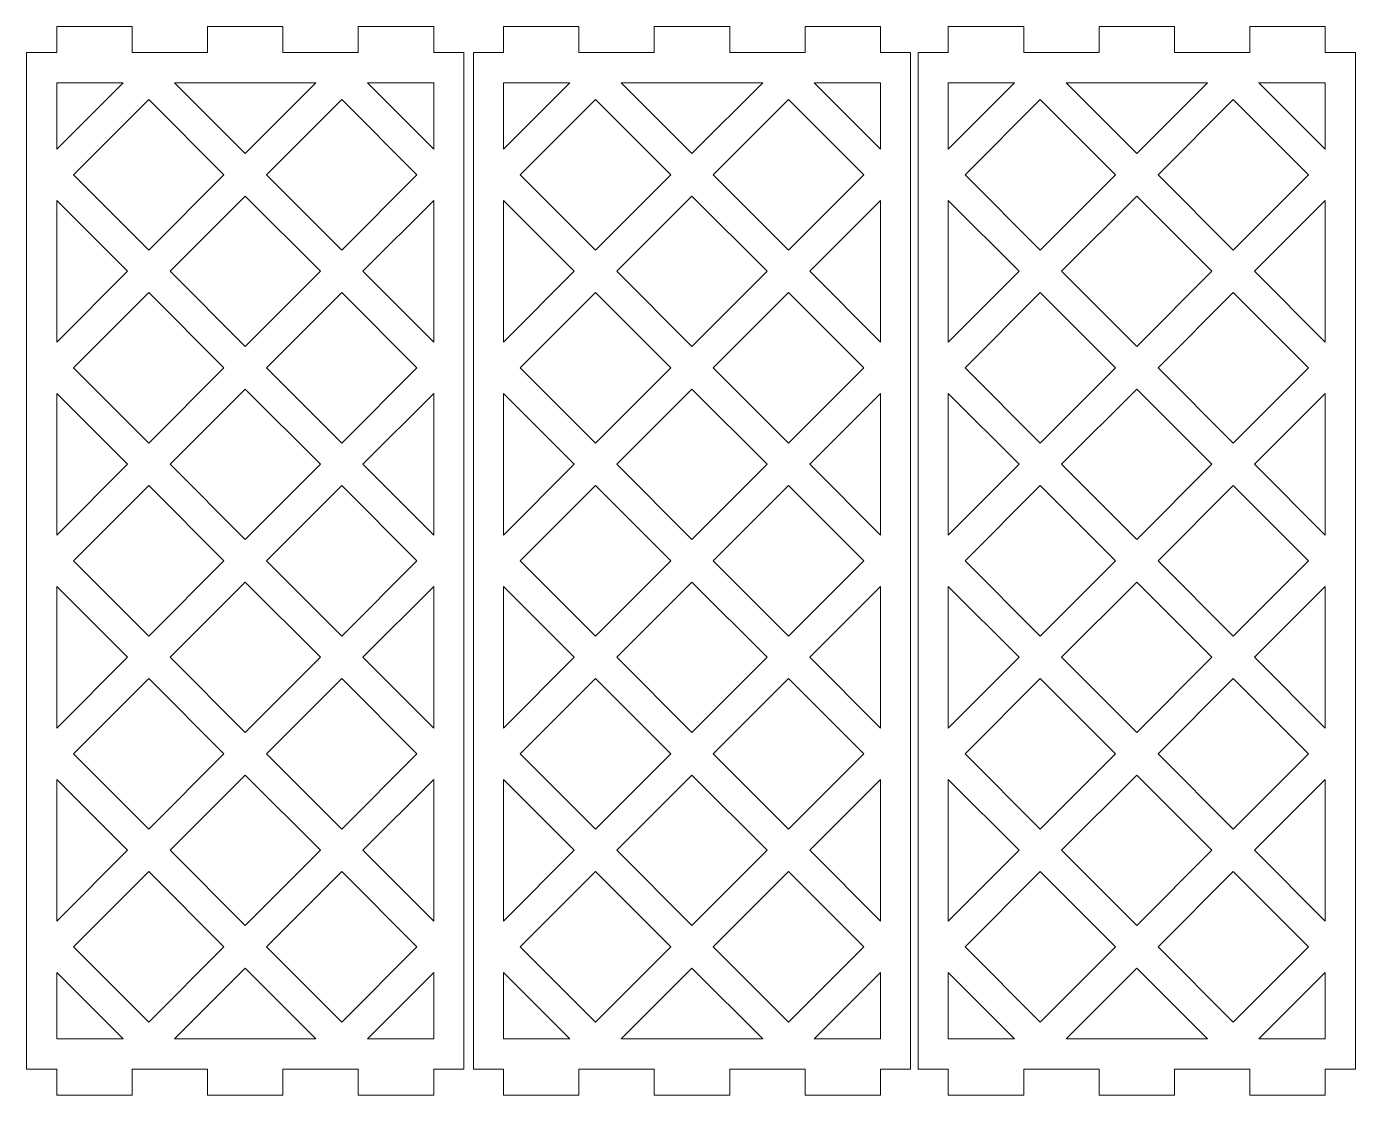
# Model space of a CAD drawing. Header units: millimetres. Extents: x -76 to 234, y -315 to 92.
# Drawn here: x 80.4 to 233.9, y -32.1 to 91.7 of the extents above; entities that cross this region are included whole.
import ezdxf

# ---------------------------------------------------------------- set-up
doc = ezdxf.new("R2010")
doc.units = ezdxf.units.MM
doc.header["$MEASUREMENT"] = 0
doc.layers.add('layer 1', color=7, linetype='Continuous')

msp = doc.modelspace()

# ---------------------------------------------------------------- linework, layer by layer
at = {"layer": 'layer 1', "color": 250, "lineweight": 9}
for points, knots in [([(83.9129, -28.6881), (83.9129, -28.6881), (83.9129, -31.6881), (83.9129, -31.6881), (83.9129, -31.6881), (83.9129, -31.6881), (92.6191, -31.6881), (92.6191, -31.6881), (92.6191, -31.6881), (92.6191, -31.6881), (92.6191, -28.6881), (92.6191, -28.6881), (92.6191, -28.6881), (92.6191, -28.6881), (101.3253, -28.6881), (101.3253, -28.6881), (101.3253, -28.6881), (101.3253, -28.6881), (101.3253, -31.6881), (101.3253, -31.6881), (101.3253, -31.6881), (101.3253, -31.6881), (110.0315, -31.6881), (110.0315, -31.6881), (110.0315, -31.6881), (110.0315, -31.6881), (110.0315, -28.6881), (110.0315, -28.6881), (110.0315, -28.6881), (110.0315, -28.6881), (118.7377, -28.6881), (118.7377, -28.6881), (118.7377, -28.6881), (118.7377, -28.6881), (118.7377, -31.6881), (118.7377, -31.6881), (118.7377, -31.6881), (118.7377, -31.6881), (127.4439, -31.6881), (127.4439, -31.6881), (127.4439, -31.6881), (127.4439, -31.6881), (127.4439, -28.6881), (127.4439, -28.6881), (127.4439, -28.6881), (127.4439, -28.6881), (130.9304, -28.6881), (130.9304, -28.6881), (130.9304, -28.6881), (130.9304, -28.6881), (130.9304, 88.6701), (130.9304, 88.6701), (130.9304, 88.6701), (130.9304, 88.6701), (127.4439, 88.6701), (127.4439, 88.6701), (127.4439, 88.6701), (127.4439, 88.6701), (127.4439, 91.6701), (127.4439, 91.6701), (127.4439, 91.6701), (127.4439, 91.6701), (118.7377, 91.6701), (118.7377, 91.6701), (118.7377, 91.6701), (118.7377, 91.6701), (118.7377, 88.6701), (118.7377, 88.6701), (118.7377, 88.6701), (118.7377, 88.6701), (110.0315, 88.6701), (110.0315, 88.6701), (110.0315, 88.6701), (110.0315, 88.6701), (110.0315, 91.6701), (110.0315, 91.6701), (110.0315, 91.6701), (110.0315, 91.6701), (101.3253, 91.6701), (101.3253, 91.6701), (101.3253, 91.6701), (101.3253, 91.6701), (101.3253, 88.6701), (101.3253, 88.6701), (101.3253, 88.6701), (101.3253, 88.6701), (92.6191, 88.6701), (92.6191, 88.6701), (92.6191, 88.6701), (92.6191, 88.6701), (92.6191, 91.6701), (92.6191, 91.6701), (92.6191, 91.6701), (92.6191, 91.6701), (83.9129, 91.6701), (83.9129, 91.6701), (83.9129, 91.6701), (83.9129, 91.6701), (83.9129, 88.6701), (83.9129, 88.6701), (83.9129, 88.6701), (83.9129, 88.6701), (80.4264, 88.6701), (80.4264, 88.6701), (80.4264, 88.6701), (80.4264, 88.6701), (80.4264, -28.6881), (80.4264, -28.6881), (80.4264, -28.6881), (80.4264, -28.6881), (83.9129, -28.6881), (83.9129, -28.6881)], [0, 0, 0, 0, 0.03448276, 0.03448276, 0.03448276, 0.03448276, 0.06896552, 0.06896552, 0.06896552, 0.06896552, 0.10344828, 0.10344828, 0.10344828, 0.10344828, 0.13793103, 0.13793103, 0.13793103, 0.13793103, 0.17241379, 0.17241379, 0.17241379, 0.17241379, 0.20689655, 0.20689655, 0.20689655, 0.20689655, 0.24137931, 0.24137931, 0.24137931, 0.24137931, 0.27586207, 0.27586207, 0.27586207, 0.27586207, 0.31034483, 0.31034483, 0.31034483, 0.31034483, 0.34482759, 0.34482759, 0.34482759, 0.34482759, 0.37931034, 0.37931034, 0.37931034, 0.37931034, 0.4137931, 0.4137931, 0.4137931, 0.4137931, 0.44827586, 0.44827586, 0.44827586, 0.44827586, 0.48275862, 0.48275862, 0.48275862, 0.48275862, 0.51724138, 0.51724138, 0.51724138, 0.51724138, 0.55172414, 0.55172414, 0.55172414, 0.55172414, 0.5862069, 0.5862069, 0.5862069, 0.5862069, 0.62068966, 0.62068966, 0.62068966, 0.62068966, 0.65517241, 0.65517241, 0.65517241, 0.65517241, 0.68965517, 0.68965517, 0.68965517, 0.68965517, 0.72413793, 0.72413793, 0.72413793, 0.72413793, 0.75862069, 0.75862069, 0.75862069, 0.75862069, 0.79310345, 0.79310345, 0.79310345, 0.79310345, 0.82758621, 0.82758621, 0.82758621, 0.82758621, 0.86206897, 0.86206897, 0.86206897, 0.86206897, 0.89655172, 0.89655172, 0.89655172, 0.89655172, 0.93103448, 0.93103448, 0.93103448, 0.93103448, 1, 1, 1, 1]), ([(135.5066, -28.688), (135.5066, -28.688), (135.5066, -31.688), (135.5066, -31.688), (135.5066, -31.688), (135.5066, -31.688), (144.2128, -31.688), (144.2128, -31.688), (144.2128, -31.688), (144.2128, -31.688), (144.2128, -28.688), (144.2128, -28.688), (144.2128, -28.688), (144.2128, -28.688), (152.9189, -28.688), (152.9189, -28.688), (152.9189, -28.688), (152.9189, -28.688), (152.9189, -31.688), (152.9189, -31.688), (152.9189, -31.688), (152.9189, -31.688), (161.6251, -31.688), (161.6251, -31.688), (161.6251, -31.688), (161.6251, -31.688), (161.6251, -28.688), (161.6251, -28.688), (161.6251, -28.688), (161.6251, -28.688), (170.3313, -28.688), (170.3313, -28.688), (170.3313, -28.688), (170.3313, -28.688), (170.3313, -31.688), (170.3313, -31.688), (170.3313, -31.688), (170.3313, -31.688), (179.0375, -31.688), (179.0375, -31.688), (179.0375, -31.688), (179.0375, -31.688), (179.0375, -28.688), (179.0375, -28.688), (179.0375, -28.688), (179.0375, -28.688), (182.524, -28.688), (182.524, -28.688), (182.524, -28.688), (182.524, -28.688), (182.524, 88.6702), (182.524, 88.6702), (182.524, 88.6702), (182.524, 88.6702), (179.0375, 88.6702), (179.0375, 88.6702), (179.0375, 88.6702), (179.0375, 88.6702), (179.0375, 91.6702), (179.0375, 91.6702), (179.0375, 91.6702), (179.0375, 91.6702), (170.3313, 91.6702), (170.3313, 91.6702), (170.3313, 91.6702), (170.3313, 91.6702), (170.3313, 88.6702), (170.3313, 88.6702), (170.3313, 88.6702), (170.3313, 88.6702), (161.6251, 88.6702), (161.6251, 88.6702), (161.6251, 88.6702), (161.6251, 88.6702), (161.6251, 91.6702), (161.6251, 91.6702), (161.6251, 91.6702), (161.6251, 91.6702), (152.9189, 91.6702), (152.9189, 91.6702), (152.9189, 91.6702), (152.9189, 91.6702), (152.9189, 88.6702), (152.9189, 88.6702), (152.9189, 88.6702), (152.9189, 88.6702), (144.2128, 88.6702), (144.2128, 88.6702), (144.2128, 88.6702), (144.2128, 88.6702), (144.2128, 91.6702), (144.2128, 91.6702), (144.2128, 91.6702), (144.2128, 91.6702), (135.5066, 91.6702), (135.5066, 91.6702), (135.5066, 91.6702), (135.5066, 91.6702), (135.5066, 88.6702), (135.5066, 88.6702), (135.5066, 88.6702), (135.5066, 88.6702), (132.0201, 88.6702), (132.0201, 88.6702), (132.0201, 88.6702), (132.0201, 88.6702), (132.0201, -28.688), (132.0201, -28.688), (132.0201, -28.688), (132.0201, -28.688), (135.5066, -28.688), (135.5066, -28.688)], [0, 0, 0, 0, 0.03448276, 0.03448276, 0.03448276, 0.03448276, 0.06896552, 0.06896552, 0.06896552, 0.06896552, 0.10344828, 0.10344828, 0.10344828, 0.10344828, 0.13793103, 0.13793103, 0.13793103, 0.13793103, 0.17241379, 0.17241379, 0.17241379, 0.17241379, 0.20689655, 0.20689655, 0.20689655, 0.20689655, 0.24137931, 0.24137931, 0.24137931, 0.24137931, 0.27586207, 0.27586207, 0.27586207, 0.27586207, 0.31034483, 0.31034483, 0.31034483, 0.31034483, 0.34482759, 0.34482759, 0.34482759, 0.34482759, 0.37931034, 0.37931034, 0.37931034, 0.37931034, 0.4137931, 0.4137931, 0.4137931, 0.4137931, 0.44827586, 0.44827586, 0.44827586, 0.44827586, 0.48275862, 0.48275862, 0.48275862, 0.48275862, 0.51724138, 0.51724138, 0.51724138, 0.51724138, 0.55172414, 0.55172414, 0.55172414, 0.55172414, 0.5862069, 0.5862069, 0.5862069, 0.5862069, 0.62068966, 0.62068966, 0.62068966, 0.62068966, 0.65517241, 0.65517241, 0.65517241, 0.65517241, 0.68965517, 0.68965517, 0.68965517, 0.68965517, 0.72413793, 0.72413793, 0.72413793, 0.72413793, 0.75862069, 0.75862069, 0.75862069, 0.75862069, 0.79310345, 0.79310345, 0.79310345, 0.79310345, 0.82758621, 0.82758621, 0.82758621, 0.82758621, 0.86206897, 0.86206897, 0.86206897, 0.86206897, 0.89655172, 0.89655172, 0.89655172, 0.89655172, 0.93103448, 0.93103448, 0.93103448, 0.93103448, 1, 1, 1, 1]), ([(186.8703, -28.6882), (186.8703, -28.6882), (186.8703, -31.6882), (186.8703, -31.6882), (186.8703, -31.6882), (186.8703, -31.6882), (195.5765, -31.6882), (195.5765, -31.6882), (195.5765, -31.6882), (195.5765, -31.6882), (195.5765, -28.6882), (195.5765, -28.6882), (195.5765, -28.6882), (195.5765, -28.6882), (204.2827, -28.6882), (204.2827, -28.6882), (204.2827, -28.6882), (204.2827, -28.6882), (204.2827, -31.6882), (204.2827, -31.6882), (204.2827, -31.6882), (204.2827, -31.6882), (212.9889, -31.6882), (212.9889, -31.6882), (212.9889, -31.6882), (212.9889, -31.6882), (212.9889, -28.6882), (212.9889, -28.6882), (212.9889, -28.6882), (212.9889, -28.6882), (221.695, -28.6882), (221.695, -28.6882), (221.695, -28.6882), (221.695, -28.6882), (221.695, -31.6882), (221.695, -31.6882), (221.695, -31.6882), (221.695, -31.6882), (230.4016, -31.6882), (230.4016, -31.6882), (230.4016, -31.6882), (230.4016, -31.6882), (230.4016, -28.6882), (230.4016, -28.6882), (230.4016, -28.6882), (230.4016, -28.6882), (233.8877, -28.6882), (233.8877, -28.6882), (233.8877, -28.6882), (233.8877, -28.6882), (233.8877, 88.67), (233.8877, 88.67), (233.8877, 88.67), (233.8877, 88.67), (230.4016, 88.67), (230.4016, 88.67), (230.4016, 88.67), (230.4016, 88.67), (230.4016, 91.67), (230.4016, 91.67), (230.4016, 91.67), (230.4016, 91.67), (221.695, 91.67), (221.695, 91.67), (221.695, 91.67), (221.695, 91.67), (221.695, 88.67), (221.695, 88.67), (221.695, 88.67), (221.695, 88.67), (212.9889, 88.67), (212.9889, 88.67), (212.9889, 88.67), (212.9889, 88.67), (212.9889, 91.67), (212.9889, 91.67), (212.9889, 91.67), (212.9889, 91.67), (204.2827, 91.67), (204.2827, 91.67), (204.2827, 91.67), (204.2827, 91.67), (204.2827, 88.67), (204.2827, 88.67), (204.2827, 88.67), (204.2827, 88.67), (195.5765, 88.67), (195.5765, 88.67), (195.5765, 88.67), (195.5765, 88.67), (195.5765, 91.67), (195.5765, 91.67), (195.5765, 91.67), (195.5765, 91.67), (186.8703, 91.67), (186.8703, 91.67), (186.8703, 91.67), (186.8703, 91.67), (186.8703, 88.67), (186.8703, 88.67), (186.8703, 88.67), (186.8703, 88.67), (183.3838, 88.67), (183.3838, 88.67), (183.3838, 88.67), (183.3838, 88.67), (183.3838, -28.6882), (183.3838, -28.6882), (183.3838, -28.6882), (183.3838, -28.6882), (186.8703, -28.6882), (186.8703, -28.6882)], [0, 0, 0, 0, 0.03448276, 0.03448276, 0.03448276, 0.03448276, 0.06896552, 0.06896552, 0.06896552, 0.06896552, 0.10344828, 0.10344828, 0.10344828, 0.10344828, 0.13793103, 0.13793103, 0.13793103, 0.13793103, 0.17241379, 0.17241379, 0.17241379, 0.17241379, 0.20689655, 0.20689655, 0.20689655, 0.20689655, 0.24137931, 0.24137931, 0.24137931, 0.24137931, 0.27586207, 0.27586207, 0.27586207, 0.27586207, 0.31034483, 0.31034483, 0.31034483, 0.31034483, 0.34482759, 0.34482759, 0.34482759, 0.34482759, 0.37931034, 0.37931034, 0.37931034, 0.37931034, 0.4137931, 0.4137931, 0.4137931, 0.4137931, 0.44827586, 0.44827586, 0.44827586, 0.44827586, 0.48275862, 0.48275862, 0.48275862, 0.48275862, 0.51724138, 0.51724138, 0.51724138, 0.51724138, 0.55172414, 0.55172414, 0.55172414, 0.55172414, 0.5862069, 0.5862069, 0.5862069, 0.5862069, 0.62068966, 0.62068966, 0.62068966, 0.62068966, 0.65517241, 0.65517241, 0.65517241, 0.65517241, 0.68965517, 0.68965517, 0.68965517, 0.68965517, 0.72413793, 0.72413793, 0.72413793, 0.72413793, 0.75862069, 0.75862069, 0.75862069, 0.75862069, 0.79310345, 0.79310345, 0.79310345, 0.79310345, 0.82758621, 0.82758621, 0.82758621, 0.82758621, 0.86206897, 0.86206897, 0.86206897, 0.86206897, 0.89655172, 0.89655172, 0.89655172, 0.89655172, 0.93103448, 0.93103448, 0.93103448, 0.93103448, 1, 1, 1, 1]), ([(91.5619, 85.184), (91.5619, 85.184), (83.9129, 77.5347), (83.9129, 77.5347), (83.9129, 77.5347), (83.9129, 77.5347), (83.9129, 85.184), (83.9129, 85.184), (83.9129, 85.184), (83.9129, 85.184), (91.5619, 85.184), (91.5619, 85.184)], [0, 0, 0, 0, 0.25, 0.25, 0.25, 0.25, 0.5, 0.5, 0.5, 0.5, 1, 1, 1, 1]), ([(105.6786, 77.0154), (105.6786, 77.0154), (97.51, 85.184), (97.51, 85.184), (97.51, 85.184), (97.51, 85.184), (113.8468, 85.184), (113.8468, 85.184), (113.8468, 85.184), (113.8468, 85.184), (105.6786, 77.0154), (105.6786, 77.0154)], [0, 0, 0, 0, 0.25, 0.25, 0.25, 0.25, 0.5, 0.5, 0.5, 0.5, 1, 1, 1, 1]), ([(127.4439, 77.5347), (127.4439, 77.5347), (119.795, 85.184), (119.795, 85.184), (119.795, 85.184), (119.795, 85.184), (127.4439, 85.184), (127.4439, 85.184), (127.4439, 85.184), (127.4439, 85.184), (127.4439, 77.5347), (127.4439, 77.5347)], [0, 0, 0, 0, 0.25, 0.25, 0.25, 0.25, 0.5, 0.5, 0.5, 0.5, 1, 1, 1, 1]), ([(143.1555, 85.1841), (143.1555, 85.1841), (135.5066, 77.5348), (135.5066, 77.5348), (135.5066, 77.5348), (135.5066, 77.5348), (135.5066, 85.1841), (135.5066, 85.1841), (135.5066, 85.1841), (135.5066, 85.1841), (143.1555, 85.1841), (143.1555, 85.1841)], [0, 0, 0, 0, 0.25, 0.25, 0.25, 0.25, 0.5, 0.5, 0.5, 0.5, 1, 1, 1, 1]), ([(157.2719, 77.0155), (157.2719, 77.0155), (149.1037, 85.1841), (149.1037, 85.1841), (149.1037, 85.1841), (149.1037, 85.1841), (165.4401, 85.1841), (165.4401, 85.1841), (165.4401, 85.1841), (165.4401, 85.1841), (157.2719, 77.0155), (157.2719, 77.0155)], [0, 0, 0, 0, 0.25, 0.25, 0.25, 0.25, 0.5, 0.5, 0.5, 0.5, 1, 1, 1, 1]), ([(179.0375, 77.5348), (179.0375, 77.5348), (171.3886, 85.1841), (171.3886, 85.1841), (171.3886, 85.1841), (171.3886, 85.1841), (179.0375, 85.1841), (179.0375, 85.1841), (179.0375, 85.1841), (179.0375, 85.1841), (179.0375, 77.5348), (179.0375, 77.5348)], [0, 0, 0, 0, 0.25, 0.25, 0.25, 0.25, 0.5, 0.5, 0.5, 0.5, 1, 1, 1, 1]), ([(194.5192, 85.1839), (194.5192, 85.1839), (186.8703, 77.5346), (186.8703, 77.5346), (186.8703, 77.5346), (186.8703, 77.5346), (186.8703, 85.1839), (186.8703, 85.1839), (186.8703, 85.1839), (186.8703, 85.1839), (194.5192, 85.1839), (194.5192, 85.1839)], [0, 0, 0, 0, 0.25, 0.25, 0.25, 0.25, 0.5, 0.5, 0.5, 0.5, 1, 1, 1, 1]), ([(208.6359, 77.0152), (208.6359, 77.0152), (200.4677, 85.1839), (200.4677, 85.1839), (200.4677, 85.1839), (200.4677, 85.1839), (216.8041, 85.1839), (216.8041, 85.1839), (216.8041, 85.1839), (216.8041, 85.1839), (208.6359, 77.0152), (208.6359, 77.0152)], [0, 0, 0, 0, 0.25, 0.25, 0.25, 0.25, 0.5, 0.5, 0.5, 0.5, 1, 1, 1, 1]), ([(230.4016, 77.5346), (230.4016, 77.5346), (222.7523, 85.1839), (222.7523, 85.1839), (222.7523, 85.1839), (222.7523, 85.1839), (230.4016, 85.1839), (230.4016, 85.1839), (230.4016, 85.1839), (230.4016, 85.1839), (230.4016, 77.5346), (230.4016, 77.5346)], [0, 0, 0, 0, 0.25, 0.25, 0.25, 0.25, 0.5, 0.5, 0.5, 0.5, 1, 1, 1, 1]), ([(85.8486, 74.5608), (85.8486, 74.5608), (94.5361, 83.2483), (94.5361, 83.2483), (94.5361, 83.2483), (94.5361, 83.2483), (103.2236, 74.5608), (103.2236, 74.5608), (103.2236, 74.5608), (103.2236, 74.5608), (94.5361, 65.8733), (94.5361, 65.8733), (94.5361, 65.8733), (94.5361, 65.8733), (85.8486, 74.5608), (85.8486, 74.5608)], [0, 0, 0, 0, 0.2, 0.2, 0.2, 0.2, 0.4, 0.4, 0.4, 0.4, 0.6, 0.6, 0.6, 0.6, 1, 1, 1, 1]), ([(125.5082, 74.5608), (125.5082, 74.5608), (116.8207, 65.8733), (116.8207, 65.8733), (116.8207, 65.8733), (116.8207, 65.8733), (108.1332, 74.5608), (108.1332, 74.5608), (108.1332, 74.5608), (108.1332, 74.5608), (116.8207, 83.2483), (116.8207, 83.2483), (116.8207, 83.2483), (116.8207, 83.2483), (125.5082, 74.5608), (125.5082, 74.5608)], [0, 0, 0, 0, 0.2, 0.2, 0.2, 0.2, 0.4, 0.4, 0.4, 0.4, 0.6, 0.6, 0.6, 0.6, 1, 1, 1, 1]), ([(137.4419, 74.5609), (137.4419, 74.5609), (146.1297, 83.2484), (146.1297, 83.2484), (146.1297, 83.2484), (146.1297, 83.2484), (154.8172, 74.5609), (154.8172, 74.5609), (154.8172, 74.5609), (154.8172, 74.5609), (146.1297, 65.8734), (146.1297, 65.8734), (146.1297, 65.8734), (146.1297, 65.8734), (137.4419, 74.5609), (137.4419, 74.5609)], [0, 0, 0, 0, 0.2, 0.2, 0.2, 0.2, 0.4, 0.4, 0.4, 0.4, 0.6, 0.6, 0.6, 0.6, 1, 1, 1, 1]), ([(177.1018, 74.5609), (177.1018, 74.5609), (168.4143, 65.8734), (168.4143, 65.8734), (168.4143, 65.8734), (168.4143, 65.8734), (159.7268, 74.5609), (159.7268, 74.5609), (159.7268, 74.5609), (159.7268, 74.5609), (168.4143, 83.2484), (168.4143, 83.2484), (168.4143, 83.2484), (168.4143, 83.2484), (177.1018, 74.5609), (177.1018, 74.5609)], [0, 0, 0, 0, 0.2, 0.2, 0.2, 0.2, 0.4, 0.4, 0.4, 0.4, 0.6, 0.6, 0.6, 0.6, 1, 1, 1, 1]), ([(188.806, 74.5607), (188.806, 74.5607), (197.4935, 83.2482), (197.4935, 83.2482), (197.4935, 83.2482), (197.4935, 83.2482), (206.181, 74.5607), (206.181, 74.5607), (206.181, 74.5607), (206.181, 74.5607), (197.4935, 65.8732), (197.4935, 65.8732), (197.4935, 65.8732), (197.4935, 65.8732), (188.806, 74.5607), (188.806, 74.5607)], [0, 0, 0, 0, 0.2, 0.2, 0.2, 0.2, 0.4, 0.4, 0.4, 0.4, 0.6, 0.6, 0.6, 0.6, 1, 1, 1, 1]), ([(228.4659, 74.5607), (228.4659, 74.5607), (219.7784, 65.8732), (219.7784, 65.8732), (219.7784, 65.8732), (219.7784, 65.8732), (211.0909, 74.5607), (211.0909, 74.5607), (211.0909, 74.5607), (211.0909, 74.5607), (219.7784, 83.2482), (219.7784, 83.2482), (219.7784, 83.2482), (219.7784, 83.2482), (228.4659, 74.5607), (228.4659, 74.5607)], [0, 0, 0, 0, 0.2, 0.2, 0.2, 0.2, 0.4, 0.4, 0.4, 0.4, 0.6, 0.6, 0.6, 0.6, 1, 1, 1, 1]), ([(92.0811, 63.4183), (92.0811, 63.4183), (83.9129, 55.2501), (83.9129, 55.2501), (83.9129, 55.2501), (83.9129, 55.2501), (83.9129, 71.5865), (83.9129, 71.5865), (83.9129, 71.5865), (83.9129, 71.5865), (92.0811, 63.4183), (92.0811, 63.4183)], [0, 0, 0, 0, 0.25, 0.25, 0.25, 0.25, 0.5, 0.5, 0.5, 0.5, 1, 1, 1, 1]), ([(105.6786, 72.1058), (105.6786, 72.1058), (114.3661, 63.4183), (114.3661, 63.4183), (114.3661, 63.4183), (114.3661, 63.4183), (105.6786, 54.7308), (105.6786, 54.7308), (105.6786, 54.7308), (105.6786, 54.7308), (96.9907, 63.4183), (96.9907, 63.4183), (96.9907, 63.4183), (96.9907, 63.4183), (105.6786, 72.1058), (105.6786, 72.1058)], [0, 0, 0, 0, 0.2, 0.2, 0.2, 0.2, 0.4, 0.4, 0.4, 0.4, 0.6, 0.6, 0.6, 0.6, 1, 1, 1, 1]), ([(119.2757, 63.4183), (119.2757, 63.4183), (127.4439, 71.5865), (127.4439, 71.5865), (127.4439, 71.5865), (127.4439, 71.5865), (127.4439, 55.2501), (127.4439, 55.2501), (127.4439, 55.2501), (127.4439, 55.2501), (119.2757, 63.4183), (119.2757, 63.4183)], [0, 0, 0, 0, 0.25, 0.25, 0.25, 0.25, 0.5, 0.5, 0.5, 0.5, 1, 1, 1, 1]), ([(143.6748, 63.4184), (143.6748, 63.4184), (135.5066, 55.2502), (135.5066, 55.2502), (135.5066, 55.2502), (135.5066, 55.2502), (135.5066, 71.5866), (135.5066, 71.5866), (135.5066, 71.5866), (135.5066, 71.5866), (143.6748, 63.4184), (143.6748, 63.4184)], [0, 0, 0, 0, 0.25, 0.25, 0.25, 0.25, 0.5, 0.5, 0.5, 0.5, 1, 1, 1, 1]), ([(157.2719, 72.1059), (157.2719, 72.1059), (165.9593, 63.4184), (165.9593, 63.4184), (165.9593, 63.4184), (165.9593, 63.4184), (157.2719, 54.7309), (157.2719, 54.7309), (157.2719, 54.7309), (157.2719, 54.7309), (148.5844, 63.4184), (148.5844, 63.4184), (148.5844, 63.4184), (148.5844, 63.4184), (157.2719, 72.1059), (157.2719, 72.1059)], [0, 0, 0, 0, 0.2, 0.2, 0.2, 0.2, 0.4, 0.4, 0.4, 0.4, 0.6, 0.6, 0.6, 0.6, 1, 1, 1, 1]), ([(170.8693, 63.4184), (170.8693, 63.4184), (179.0375, 71.5866), (179.0375, 71.5866), (179.0375, 71.5866), (179.0375, 71.5866), (179.0375, 55.2502), (179.0375, 55.2502), (179.0375, 55.2502), (179.0375, 55.2502), (170.8693, 63.4184), (170.8693, 63.4184)], [0, 0, 0, 0, 0.25, 0.25, 0.25, 0.25, 0.5, 0.5, 0.5, 0.5, 1, 1, 1, 1]), ([(195.0385, 63.4182), (195.0385, 63.4182), (186.8703, 55.25), (186.8703, 55.25), (186.8703, 55.25), (186.8703, 55.25), (186.8703, 71.5864), (186.8703, 71.5864), (186.8703, 71.5864), (186.8703, 71.5864), (195.0385, 63.4182), (195.0385, 63.4182)], [0, 0, 0, 0, 0.25, 0.25, 0.25, 0.25, 0.5, 0.5, 0.5, 0.5, 1, 1, 1, 1]), ([(208.6359, 72.1057), (208.6359, 72.1057), (217.3234, 63.4182), (217.3234, 63.4182), (217.3234, 63.4182), (217.3234, 63.4182), (208.6359, 54.7306), (208.6359, 54.7306), (208.6359, 54.7306), (208.6359, 54.7306), (199.9485, 63.4182), (199.9485, 63.4182), (199.9485, 63.4182), (199.9485, 63.4182), (208.6359, 72.1057), (208.6359, 72.1057)], [0, 0, 0, 0, 0.2, 0.2, 0.2, 0.2, 0.4, 0.4, 0.4, 0.4, 0.6, 0.6, 0.6, 0.6, 1, 1, 1, 1]), ([(222.233, 63.4182), (222.233, 63.4182), (230.4016, 71.5864), (230.4016, 71.5864), (230.4016, 71.5864), (230.4016, 71.5864), (230.4016, 55.25), (230.4016, 55.25), (230.4016, 55.25), (230.4016, 55.25), (222.233, 63.4182), (222.233, 63.4182)], [0, 0, 0, 0, 0.25, 0.25, 0.25, 0.25, 0.5, 0.5, 0.5, 0.5, 1, 1, 1, 1]), ([(85.8486, 52.2758), (85.8486, 52.2758), (94.5361, 60.9634), (94.5361, 60.9634), (94.5361, 60.9634), (94.5361, 60.9634), (103.2236, 52.2758), (103.2236, 52.2758), (103.2236, 52.2758), (103.2236, 52.2758), (94.5361, 43.5883), (94.5361, 43.5883), (94.5361, 43.5883), (94.5361, 43.5883), (85.8486, 52.2758), (85.8486, 52.2758)], [0, 0, 0, 0, 0.2, 0.2, 0.2, 0.2, 0.4, 0.4, 0.4, 0.4, 0.6, 0.6, 0.6, 0.6, 1, 1, 1, 1]), ([(125.5082, 52.2758), (125.5082, 52.2758), (116.8207, 43.5883), (116.8207, 43.5883), (116.8207, 43.5883), (116.8207, 43.5883), (108.1332, 52.2758), (108.1332, 52.2758), (108.1332, 52.2758), (108.1332, 52.2758), (116.8207, 60.9634), (116.8207, 60.9634), (116.8207, 60.9634), (116.8207, 60.9634), (125.5082, 52.2758), (125.5082, 52.2758)], [0, 0, 0, 0, 0.2, 0.2, 0.2, 0.2, 0.4, 0.4, 0.4, 0.4, 0.6, 0.6, 0.6, 0.6, 1, 1, 1, 1]), ([(137.4419, 52.2759), (137.4419, 52.2759), (146.1297, 60.9635), (146.1297, 60.9635), (146.1297, 60.9635), (146.1297, 60.9635), (154.8172, 52.2759), (154.8172, 52.2759), (154.8172, 52.2759), (154.8172, 52.2759), (146.1297, 43.5884), (146.1297, 43.5884), (146.1297, 43.5884), (146.1297, 43.5884), (137.4419, 52.2759), (137.4419, 52.2759)], [0, 0, 0, 0, 0.2, 0.2, 0.2, 0.2, 0.4, 0.4, 0.4, 0.4, 0.6, 0.6, 0.6, 0.6, 1, 1, 1, 1]), ([(177.1018, 52.2759), (177.1018, 52.2759), (168.4143, 43.5884), (168.4143, 43.5884), (168.4143, 43.5884), (168.4143, 43.5884), (159.7268, 52.2759), (159.7268, 52.2759), (159.7268, 52.2759), (159.7268, 52.2759), (168.4143, 60.9635), (168.4143, 60.9635), (168.4143, 60.9635), (168.4143, 60.9635), (177.1018, 52.2759), (177.1018, 52.2759)], [0, 0, 0, 0, 0.2, 0.2, 0.2, 0.2, 0.4, 0.4, 0.4, 0.4, 0.6, 0.6, 0.6, 0.6, 1, 1, 1, 1]), ([(188.806, 52.2757), (188.806, 52.2757), (197.4935, 60.9633), (197.4935, 60.9633), (197.4935, 60.9633), (197.4935, 60.9633), (206.181, 52.2757), (206.181, 52.2757), (206.181, 52.2757), (206.181, 52.2757), (197.4935, 43.5882), (197.4935, 43.5882), (197.4935, 43.5882), (197.4935, 43.5882), (188.806, 52.2757), (188.806, 52.2757)], [0, 0, 0, 0, 0.2, 0.2, 0.2, 0.2, 0.4, 0.4, 0.4, 0.4, 0.6, 0.6, 0.6, 0.6, 1, 1, 1, 1]), ([(228.4659, 52.2757), (228.4659, 52.2757), (219.7784, 43.5882), (219.7784, 43.5882), (219.7784, 43.5882), (219.7784, 43.5882), (211.0909, 52.2757), (211.0909, 52.2757), (211.0909, 52.2757), (211.0909, 52.2757), (219.7784, 60.9633), (219.7784, 60.9633), (219.7784, 60.9633), (219.7784, 60.9633), (228.4659, 52.2757), (228.4659, 52.2757)], [0, 0, 0, 0, 0.2, 0.2, 0.2, 0.2, 0.4, 0.4, 0.4, 0.4, 0.6, 0.6, 0.6, 0.6, 1, 1, 1, 1]), ([(92.0811, 41.1333), (92.0811, 41.1333), (83.9129, 32.9651), (83.9129, 32.9651), (83.9129, 32.9651), (83.9129, 32.9651), (83.9129, 49.3019), (83.9129, 49.3019), (83.9129, 49.3019), (83.9129, 49.3019), (92.0811, 41.1333), (92.0811, 41.1333)], [0, 0, 0, 0, 0.25, 0.25, 0.25, 0.25, 0.5, 0.5, 0.5, 0.5, 1, 1, 1, 1]), ([(105.6786, 32.4458), (105.6786, 32.4458), (96.9907, 41.1333), (96.9907, 41.1333), (96.9907, 41.1333), (96.9907, 41.1333), (105.6786, 49.8212), (105.6786, 49.8212), (105.6786, 49.8212), (105.6786, 49.8212), (114.3661, 41.1333), (114.3661, 41.1333), (114.3661, 41.1333), (114.3661, 41.1333), (105.6786, 32.4458), (105.6786, 32.4458)], [0, 0, 0, 0, 0.2, 0.2, 0.2, 0.2, 0.4, 0.4, 0.4, 0.4, 0.6, 0.6, 0.6, 0.6, 1, 1, 1, 1]), ([(119.2757, 41.1333), (119.2757, 41.1333), (127.4439, 49.3019), (127.4439, 49.3019), (127.4439, 49.3019), (127.4439, 49.3019), (127.4439, 32.9651), (127.4439, 32.9651), (127.4439, 32.9651), (127.4439, 32.9651), (119.2757, 41.1333), (119.2757, 41.1333)], [0, 0, 0, 0, 0.25, 0.25, 0.25, 0.25, 0.5, 0.5, 0.5, 0.5, 1, 1, 1, 1]), ([(143.6748, 41.1334), (143.6748, 41.1334), (135.5066, 32.9652), (135.5066, 32.9652), (135.5066, 32.9652), (135.5066, 32.9652), (135.5066, 49.302), (135.5066, 49.302), (135.5066, 49.302), (135.5066, 49.302), (143.6748, 41.1334), (143.6748, 41.1334)], [0, 0, 0, 0, 0.25, 0.25, 0.25, 0.25, 0.5, 0.5, 0.5, 0.5, 1, 1, 1, 1]), ([(157.2719, 32.4459), (157.2719, 32.4459), (148.5844, 41.1334), (148.5844, 41.1334), (148.5844, 41.1334), (148.5844, 41.1334), (157.2719, 49.8213), (157.2719, 49.8213), (157.2719, 49.8213), (157.2719, 49.8213), (165.9593, 41.1334), (165.9593, 41.1334), (165.9593, 41.1334), (165.9593, 41.1334), (157.2719, 32.4459), (157.2719, 32.4459)], [0, 0, 0, 0, 0.2, 0.2, 0.2, 0.2, 0.4, 0.4, 0.4, 0.4, 0.6, 0.6, 0.6, 0.6, 1, 1, 1, 1]), ([(170.8693, 41.1334), (170.8693, 41.1334), (179.0375, 49.302), (179.0375, 49.302), (179.0375, 49.302), (179.0375, 49.302), (179.0375, 32.9652), (179.0375, 32.9652), (179.0375, 32.9652), (179.0375, 32.9652), (170.8693, 41.1334), (170.8693, 41.1334)], [0, 0, 0, 0, 0.25, 0.25, 0.25, 0.25, 0.5, 0.5, 0.5, 0.5, 1, 1, 1, 1]), ([(195.0385, 41.1332), (195.0385, 41.1332), (186.8703, 32.965), (186.8703, 32.965), (186.8703, 32.965), (186.8703, 32.965), (186.8703, 49.3017), (186.8703, 49.3017), (186.8703, 49.3017), (186.8703, 49.3017), (195.0385, 41.1332), (195.0385, 41.1332)], [0, 0, 0, 0, 0.25, 0.25, 0.25, 0.25, 0.5, 0.5, 0.5, 0.5, 1, 1, 1, 1]), ([(208.6359, 32.4457), (208.6359, 32.4457), (199.9485, 41.1332), (199.9485, 41.1332), (199.9485, 41.1332), (199.9485, 41.1332), (208.6359, 49.821), (208.6359, 49.821), (208.6359, 49.821), (208.6359, 49.821), (217.3234, 41.1332), (217.3234, 41.1332), (217.3234, 41.1332), (217.3234, 41.1332), (208.6359, 32.4457), (208.6359, 32.4457)], [0, 0, 0, 0, 0.2, 0.2, 0.2, 0.2, 0.4, 0.4, 0.4, 0.4, 0.6, 0.6, 0.6, 0.6, 1, 1, 1, 1]), ([(222.233, 41.1332), (222.233, 41.1332), (230.4016, 49.3017), (230.4016, 49.3017), (230.4016, 49.3017), (230.4016, 49.3017), (230.4016, 32.965), (230.4016, 32.965), (230.4016, 32.965), (230.4016, 32.965), (222.233, 41.1332), (222.233, 41.1332)], [0, 0, 0, 0, 0.25, 0.25, 0.25, 0.25, 0.5, 0.5, 0.5, 0.5, 1, 1, 1, 1]), ([(85.8486, 29.9912), (85.8486, 29.9912), (94.5361, 38.6786), (94.5361, 38.6786), (94.5361, 38.6786), (94.5361, 38.6786), (103.2236, 29.9912), (103.2236, 29.9912), (103.2236, 29.9912), (103.2236, 29.9912), (94.5361, 21.3036), (94.5361, 21.3036), (94.5361, 21.3036), (94.5361, 21.3036), (85.8486, 29.9912), (85.8486, 29.9912)], [0, 0, 0, 0, 0.2, 0.2, 0.2, 0.2, 0.4, 0.4, 0.4, 0.4, 0.6, 0.6, 0.6, 0.6, 1, 1, 1, 1]), ([(125.5082, 29.9912), (125.5082, 29.9912), (116.8207, 21.3036), (116.8207, 21.3036), (116.8207, 21.3036), (116.8207, 21.3036), (108.1332, 29.9912), (108.1332, 29.9912), (108.1332, 29.9912), (108.1332, 29.9912), (116.8207, 38.6786), (116.8207, 38.6786), (116.8207, 38.6786), (116.8207, 38.6786), (125.5082, 29.9912), (125.5082, 29.9912)], [0, 0, 0, 0, 0.2, 0.2, 0.2, 0.2, 0.4, 0.4, 0.4, 0.4, 0.6, 0.6, 0.6, 0.6, 1, 1, 1, 1]), ([(137.4419, 29.9913), (137.4419, 29.9913), (146.1297, 38.6787), (146.1297, 38.6787), (146.1297, 38.6787), (146.1297, 38.6787), (154.8172, 29.9913), (154.8172, 29.9913), (154.8172, 29.9913), (154.8172, 29.9913), (146.1297, 21.3037), (146.1297, 21.3037), (146.1297, 21.3037), (146.1297, 21.3037), (137.4419, 29.9913), (137.4419, 29.9913)], [0, 0, 0, 0, 0.2, 0.2, 0.2, 0.2, 0.4, 0.4, 0.4, 0.4, 0.6, 0.6, 0.6, 0.6, 1, 1, 1, 1]), ([(177.1018, 29.9913), (177.1018, 29.9913), (168.4143, 21.3037), (168.4143, 21.3037), (168.4143, 21.3037), (168.4143, 21.3037), (159.7268, 29.9913), (159.7268, 29.9913), (159.7268, 29.9913), (159.7268, 29.9913), (168.4143, 38.6787), (168.4143, 38.6787), (168.4143, 38.6787), (168.4143, 38.6787), (177.1018, 29.9913), (177.1018, 29.9913)], [0, 0, 0, 0, 0.2, 0.2, 0.2, 0.2, 0.4, 0.4, 0.4, 0.4, 0.6, 0.6, 0.6, 0.6, 1, 1, 1, 1]), ([(188.806, 29.9911), (188.806, 29.9911), (197.4935, 38.6784), (197.4935, 38.6784), (197.4935, 38.6784), (197.4935, 38.6784), (206.181, 29.9911), (206.181, 29.9911), (206.181, 29.9911), (206.181, 29.9911), (197.4935, 21.3034), (197.4935, 21.3034), (197.4935, 21.3034), (197.4935, 21.3034), (188.806, 29.9911), (188.806, 29.9911)], [0, 0, 0, 0, 0.2, 0.2, 0.2, 0.2, 0.4, 0.4, 0.4, 0.4, 0.6, 0.6, 0.6, 0.6, 1, 1, 1, 1]), ([(228.4659, 29.9911), (228.4659, 29.9911), (219.7784, 21.3034), (219.7784, 21.3034), (219.7784, 21.3034), (219.7784, 21.3034), (211.0909, 29.9911), (211.0909, 29.9911), (211.0909, 29.9911), (211.0909, 29.9911), (219.7784, 38.6784), (219.7784, 38.6784), (219.7784, 38.6784), (219.7784, 38.6784), (228.4659, 29.9911), (228.4659, 29.9911)], [0, 0, 0, 0, 0.2, 0.2, 0.2, 0.2, 0.4, 0.4, 0.4, 0.4, 0.6, 0.6, 0.6, 0.6, 1, 1, 1, 1]), ([(92.0811, 18.8487), (92.0811, 18.8487), (83.9129, 10.6804), (83.9129, 10.6804), (83.9129, 10.6804), (83.9129, 10.6804), (83.9129, 27.0169), (83.9129, 27.0169), (83.9129, 27.0169), (83.9129, 27.0169), (92.0811, 18.8487), (92.0811, 18.8487)], [0, 0, 0, 0, 0.25, 0.25, 0.25, 0.25, 0.5, 0.5, 0.5, 0.5, 1, 1, 1, 1]), ([(105.6786, 27.5362), (105.6786, 27.5362), (114.3661, 18.8487), (114.3661, 18.8487), (114.3661, 18.8487), (114.3661, 18.8487), (105.6786, 10.1611), (105.6786, 10.1611), (105.6786, 10.1611), (105.6786, 10.1611), (96.9907, 18.8487), (96.9907, 18.8487), (96.9907, 18.8487), (96.9907, 18.8487), (105.6786, 27.5362), (105.6786, 27.5362)], [0, 0, 0, 0, 0.2, 0.2, 0.2, 0.2, 0.4, 0.4, 0.4, 0.4, 0.6, 0.6, 0.6, 0.6, 1, 1, 1, 1]), ([(119.2757, 18.8487), (119.2757, 18.8487), (127.4439, 27.0169), (127.4439, 27.0169), (127.4439, 27.0169), (127.4439, 27.0169), (127.4439, 10.6804), (127.4439, 10.6804), (127.4439, 10.6804), (127.4439, 10.6804), (119.2757, 18.8487), (119.2757, 18.8487)], [0, 0, 0, 0, 0.25, 0.25, 0.25, 0.25, 0.5, 0.5, 0.5, 0.5, 1, 1, 1, 1]), ([(143.6748, 18.8488), (143.6748, 18.8488), (135.5066, 10.6805), (135.5066, 10.6805), (135.5066, 10.6805), (135.5066, 10.6805), (135.5066, 27.017), (135.5066, 27.017), (135.5066, 27.017), (135.5066, 27.017), (143.6748, 18.8488), (143.6748, 18.8488)], [0, 0, 0, 0, 0.25, 0.25, 0.25, 0.25, 0.5, 0.5, 0.5, 0.5, 1, 1, 1, 1]), ([(157.2719, 27.5363), (157.2719, 27.5363), (165.9593, 18.8488), (165.9593, 18.8488), (165.9593, 18.8488), (165.9593, 18.8488), (157.2719, 10.1612), (157.2719, 10.1612), (157.2719, 10.1612), (157.2719, 10.1612), (148.5844, 18.8488), (148.5844, 18.8488), (148.5844, 18.8488), (148.5844, 18.8488), (157.2719, 27.5363), (157.2719, 27.5363)], [0, 0, 0, 0, 0.2, 0.2, 0.2, 0.2, 0.4, 0.4, 0.4, 0.4, 0.6, 0.6, 0.6, 0.6, 1, 1, 1, 1]), ([(170.8693, 18.8488), (170.8693, 18.8488), (179.0375, 27.017), (179.0375, 27.017), (179.0375, 27.017), (179.0375, 27.017), (179.0375, 10.6805), (179.0375, 10.6805), (179.0375, 10.6805), (179.0375, 10.6805), (170.8693, 18.8488), (170.8693, 18.8488)], [0, 0, 0, 0, 0.25, 0.25, 0.25, 0.25, 0.5, 0.5, 0.5, 0.5, 1, 1, 1, 1]), ([(195.0385, 18.8486), (195.0385, 18.8486), (186.8703, 10.6803), (186.8703, 10.6803), (186.8703, 10.6803), (186.8703, 10.6803), (186.8703, 27.0168), (186.8703, 27.0168), (186.8703, 27.0168), (186.8703, 27.0168), (195.0385, 18.8486), (195.0385, 18.8486)], [0, 0, 0, 0, 0.25, 0.25, 0.25, 0.25, 0.5, 0.5, 0.5, 0.5, 1, 1, 1, 1]), ([(208.6359, 27.5361), (208.6359, 27.5361), (217.3234, 18.8486), (217.3234, 18.8486), (217.3234, 18.8486), (217.3234, 18.8486), (208.6359, 10.161), (208.6359, 10.161), (208.6359, 10.161), (208.6359, 10.161), (199.9485, 18.8486), (199.9485, 18.8486), (199.9485, 18.8486), (199.9485, 18.8486), (208.6359, 27.5361), (208.6359, 27.5361)], [0, 0, 0, 0, 0.2, 0.2, 0.2, 0.2, 0.4, 0.4, 0.4, 0.4, 0.6, 0.6, 0.6, 0.6, 1, 1, 1, 1]), ([(222.233, 18.8486), (222.233, 18.8486), (230.4016, 27.0168), (230.4016, 27.0168), (230.4016, 27.0168), (230.4016, 27.0168), (230.4016, 10.6803), (230.4016, 10.6803), (230.4016, 10.6803), (230.4016, 10.6803), (222.233, 18.8486), (222.233, 18.8486)], [0, 0, 0, 0, 0.25, 0.25, 0.25, 0.25, 0.5, 0.5, 0.5, 0.5, 1, 1, 1, 1]), ([(85.8486, 7.7062), (85.8486, 7.7062), (94.5361, 16.3937), (94.5361, 16.3937), (94.5361, 16.3937), (94.5361, 16.3937), (103.2236, 7.7062), (103.2236, 7.7062), (103.2236, 7.7062), (103.2236, 7.7062), (94.5361, -0.9813), (94.5361, -0.9813), (94.5361, -0.9813), (94.5361, -0.9813), (85.8486, 7.7062), (85.8486, 7.7062)], [0, 0, 0, 0, 0.2, 0.2, 0.2, 0.2, 0.4, 0.4, 0.4, 0.4, 0.6, 0.6, 0.6, 0.6, 1, 1, 1, 1]), ([(125.5082, 7.7062), (125.5082, 7.7062), (116.8207, -0.9813), (116.8207, -0.9813), (116.8207, -0.9813), (116.8207, -0.9813), (108.1332, 7.7062), (108.1332, 7.7062), (108.1332, 7.7062), (108.1332, 7.7062), (116.8207, 16.3937), (116.8207, 16.3937), (116.8207, 16.3937), (116.8207, 16.3937), (125.5082, 7.7062), (125.5082, 7.7062)], [0, 0, 0, 0, 0.2, 0.2, 0.2, 0.2, 0.4, 0.4, 0.4, 0.4, 0.6, 0.6, 0.6, 0.6, 1, 1, 1, 1]), ([(137.4419, 7.7063), (137.4419, 7.7063), (146.1297, 16.3938), (146.1297, 16.3938), (146.1297, 16.3938), (146.1297, 16.3938), (154.8172, 7.7063), (154.8172, 7.7063), (154.8172, 7.7063), (154.8172, 7.7063), (146.1297, -0.9812), (146.1297, -0.9812), (146.1297, -0.9812), (146.1297, -0.9812), (137.4419, 7.7063), (137.4419, 7.7063)], [0, 0, 0, 0, 0.2, 0.2, 0.2, 0.2, 0.4, 0.4, 0.4, 0.4, 0.6, 0.6, 0.6, 0.6, 1, 1, 1, 1]), ([(177.1018, 7.7063), (177.1018, 7.7063), (168.4143, -0.9812), (168.4143, -0.9812), (168.4143, -0.9812), (168.4143, -0.9812), (159.7268, 7.7063), (159.7268, 7.7063), (159.7268, 7.7063), (159.7268, 7.7063), (168.4143, 16.3938), (168.4143, 16.3938), (168.4143, 16.3938), (168.4143, 16.3938), (177.1018, 7.7063), (177.1018, 7.7063)], [0, 0, 0, 0, 0.2, 0.2, 0.2, 0.2, 0.4, 0.4, 0.4, 0.4, 0.6, 0.6, 0.6, 0.6, 1, 1, 1, 1]), ([(188.806, 7.7061), (188.806, 7.7061), (197.4935, 16.3936), (197.4935, 16.3936), (197.4935, 16.3936), (197.4935, 16.3936), (206.181, 7.7061), (206.181, 7.7061), (206.181, 7.7061), (206.181, 7.7061), (197.4935, -0.9813), (197.4935, -0.9813), (197.4935, -0.9813), (197.4935, -0.9813), (188.806, 7.7061), (188.806, 7.7061)], [0, 0, 0, 0, 0.2, 0.2, 0.2, 0.2, 0.4, 0.4, 0.4, 0.4, 0.6, 0.6, 0.6, 0.6, 1, 1, 1, 1]), ([(228.4659, 7.7061), (228.4659, 7.7061), (219.7784, -0.9813), (219.7784, -0.9813), (219.7784, -0.9813), (219.7784, -0.9813), (211.0909, 7.7061), (211.0909, 7.7061), (211.0909, 7.7061), (211.0909, 7.7061), (219.7784, 16.3936), (219.7784, 16.3936), (219.7784, 16.3936), (219.7784, 16.3936), (228.4659, 7.7061), (228.4659, 7.7061)], [0, 0, 0, 0, 0.2, 0.2, 0.2, 0.2, 0.4, 0.4, 0.4, 0.4, 0.6, 0.6, 0.6, 0.6, 1, 1, 1, 1]), ([(92.0811, -3.4363), (92.0811, -3.4363), (83.9129, -11.6044), (83.9129, -11.6044), (83.9129, -11.6044), (83.9129, -11.6044), (83.9129, 4.7322), (83.9129, 4.7322), (83.9129, 4.7322), (83.9129, 4.7322), (92.0811, -3.4363), (92.0811, -3.4363)], [0, 0, 0, 0, 0.25, 0.25, 0.25, 0.25, 0.5, 0.5, 0.5, 0.5, 1, 1, 1, 1]), ([(105.6786, -12.1238), (105.6786, -12.1238), (96.9907, -3.4363), (96.9907, -3.4363), (96.9907, -3.4363), (96.9907, -3.4363), (105.6786, 5.2512), (105.6786, 5.2512), (105.6786, 5.2512), (105.6786, 5.2512), (114.3661, -3.4363), (114.3661, -3.4363), (114.3661, -3.4363), (114.3661, -3.4363), (105.6786, -12.1238), (105.6786, -12.1238)], [0, 0, 0, 0, 0.2, 0.2, 0.2, 0.2, 0.4, 0.4, 0.4, 0.4, 0.6, 0.6, 0.6, 0.6, 1, 1, 1, 1]), ([(119.2757, -3.4363), (119.2757, -3.4363), (127.4439, 4.7322), (127.4439, 4.7322), (127.4439, 4.7322), (127.4439, 4.7322), (127.4439, -11.6044), (127.4439, -11.6044), (127.4439, -11.6044), (127.4439, -11.6044), (119.2757, -3.4363), (119.2757, -3.4363)], [0, 0, 0, 0, 0.25, 0.25, 0.25, 0.25, 0.5, 0.5, 0.5, 0.5, 1, 1, 1, 1]), ([(143.6748, -3.4363), (143.6748, -3.4363), (135.5066, -11.6043), (135.5066, -11.6043), (135.5066, -11.6043), (135.5066, -11.6043), (135.5066, 4.7323), (135.5066, 4.7323), (135.5066, 4.7323), (135.5066, 4.7323), (143.6748, -3.4363), (143.6748, -3.4363)], [0, 0, 0, 0, 0.25, 0.25, 0.25, 0.25, 0.5, 0.5, 0.5, 0.5, 1, 1, 1, 1]), ([(157.2719, -12.1238), (157.2719, -12.1238), (148.5844, -3.4363), (148.5844, -3.4363), (148.5844, -3.4363), (148.5844, -3.4363), (157.2719, 5.2512), (157.2719, 5.2512), (157.2719, 5.2512), (157.2719, 5.2512), (165.9593, -3.4363), (165.9593, -3.4363), (165.9593, -3.4363), (165.9593, -3.4363), (157.2719, -12.1238), (157.2719, -12.1238)], [0, 0, 0, 0, 0.2, 0.2, 0.2, 0.2, 0.4, 0.4, 0.4, 0.4, 0.6, 0.6, 0.6, 0.6, 1, 1, 1, 1]), ([(170.8693, -3.4363), (170.8693, -3.4363), (179.0375, 4.7323), (179.0375, 4.7323), (179.0375, 4.7323), (179.0375, 4.7323), (179.0375, -11.6043), (179.0375, -11.6043), (179.0375, -11.6043), (179.0375, -11.6043), (170.8693, -3.4363), (170.8693, -3.4363)], [0, 0, 0, 0, 0.25, 0.25, 0.25, 0.25, 0.5, 0.5, 0.5, 0.5, 1, 1, 1, 1]), ([(195.0385, -3.4364), (195.0385, -3.4364), (186.8703, -11.6045), (186.8703, -11.6045), (186.8703, -11.6045), (186.8703, -11.6045), (186.8703, 4.7321), (186.8703, 4.7321), (186.8703, 4.7321), (186.8703, 4.7321), (195.0385, -3.4364), (195.0385, -3.4364)], [0, 0, 0, 0, 0.25, 0.25, 0.25, 0.25, 0.5, 0.5, 0.5, 0.5, 1, 1, 1, 1]), ([(208.6359, -12.1239), (208.6359, -12.1239), (199.9485, -3.4364), (199.9485, -3.4364), (199.9485, -3.4364), (199.9485, -3.4364), (208.6359, 5.2511), (208.6359, 5.2511), (208.6359, 5.2511), (208.6359, 5.2511), (217.3234, -3.4364), (217.3234, -3.4364), (217.3234, -3.4364), (217.3234, -3.4364), (208.6359, -12.1239), (208.6359, -12.1239)], [0, 0, 0, 0, 0.2, 0.2, 0.2, 0.2, 0.4, 0.4, 0.4, 0.4, 0.6, 0.6, 0.6, 0.6, 1, 1, 1, 1]), ([(222.233, -3.4364), (222.233, -3.4364), (230.4016, 4.7321), (230.4016, 4.7321), (230.4016, 4.7321), (230.4016, 4.7321), (230.4016, -11.6045), (230.4016, -11.6045), (230.4016, -11.6045), (230.4016, -11.6045), (222.233, -3.4364), (222.233, -3.4364)], [0, 0, 0, 0, 0.25, 0.25, 0.25, 0.25, 0.5, 0.5, 0.5, 0.5, 1, 1, 1, 1]), ([(85.8486, -14.5783), (85.8486, -14.5783), (94.5361, -5.8908), (94.5361, -5.8908), (94.5361, -5.8908), (94.5361, -5.8908), (103.2236, -14.5783), (103.2236, -14.5783), (103.2236, -14.5783), (103.2236, -14.5783), (94.5361, -23.2663), (94.5361, -23.2663), (94.5361, -23.2663), (94.5361, -23.2663), (85.8486, -14.5783), (85.8486, -14.5783)], [0, 0, 0, 0, 0.2, 0.2, 0.2, 0.2, 0.4, 0.4, 0.4, 0.4, 0.6, 0.6, 0.6, 0.6, 1, 1, 1, 1]), ([(125.5082, -14.5783), (125.5082, -14.5783), (116.8207, -23.2663), (116.8207, -23.2663), (116.8207, -23.2663), (116.8207, -23.2663), (108.1332, -14.5783), (108.1332, -14.5783), (108.1332, -14.5783), (108.1332, -14.5783), (116.8207, -5.8908), (116.8207, -5.8908), (116.8207, -5.8908), (116.8207, -5.8908), (125.5082, -14.5783), (125.5082, -14.5783)], [0, 0, 0, 0, 0.2, 0.2, 0.2, 0.2, 0.4, 0.4, 0.4, 0.4, 0.6, 0.6, 0.6, 0.6, 1, 1, 1, 1]), ([(137.4419, -14.5782), (137.4419, -14.5782), (146.1297, -5.8907), (146.1297, -5.8907), (146.1297, -5.8907), (146.1297, -5.8907), (154.8172, -14.5782), (154.8172, -14.5782), (154.8172, -14.5782), (154.8172, -14.5782), (146.1297, -23.2662), (146.1297, -23.2662), (146.1297, -23.2662), (146.1297, -23.2662), (137.4419, -14.5782), (137.4419, -14.5782)], [0, 0, 0, 0, 0.2, 0.2, 0.2, 0.2, 0.4, 0.4, 0.4, 0.4, 0.6, 0.6, 0.6, 0.6, 1, 1, 1, 1]), ([(177.1018, -14.5782), (177.1018, -14.5782), (168.4143, -23.2662), (168.4143, -23.2662), (168.4143, -23.2662), (168.4143, -23.2662), (159.7268, -14.5782), (159.7268, -14.5782), (159.7268, -14.5782), (159.7268, -14.5782), (168.4143, -5.8907), (168.4143, -5.8907), (168.4143, -5.8907), (168.4143, -5.8907), (177.1018, -14.5782), (177.1018, -14.5782)], [0, 0, 0, 0, 0.2, 0.2, 0.2, 0.2, 0.4, 0.4, 0.4, 0.4, 0.6, 0.6, 0.6, 0.6, 1, 1, 1, 1]), ([(188.806, -14.5784), (188.806, -14.5784), (197.4935, -5.8909), (197.4935, -5.8909), (197.4935, -5.8909), (197.4935, -5.8909), (206.181, -14.5784), (206.181, -14.5784), (206.181, -14.5784), (206.181, -14.5784), (197.4935, -23.2664), (197.4935, -23.2664), (197.4935, -23.2664), (197.4935, -23.2664), (188.806, -14.5784), (188.806, -14.5784)], [0, 0, 0, 0, 0.2, 0.2, 0.2, 0.2, 0.4, 0.4, 0.4, 0.4, 0.6, 0.6, 0.6, 0.6, 1, 1, 1, 1]), ([(228.4659, -14.5784), (228.4659, -14.5784), (219.7784, -23.2664), (219.7784, -23.2664), (219.7784, -23.2664), (219.7784, -23.2664), (211.0909, -14.5784), (211.0909, -14.5784), (211.0909, -14.5784), (211.0909, -14.5784), (219.7784, -5.8909), (219.7784, -5.8909), (219.7784, -5.8909), (219.7784, -5.8909), (228.4659, -14.5784), (228.4659, -14.5784)], [0, 0, 0, 0, 0.2, 0.2, 0.2, 0.2, 0.4, 0.4, 0.4, 0.4, 0.6, 0.6, 0.6, 0.6, 1, 1, 1, 1]), ([(91.5619, -25.2016), (91.5619, -25.2016), (83.9129, -25.2016), (83.9129, -25.2016), (83.9129, -25.2016), (83.9129, -25.2016), (83.9129, -17.5526), (83.9129, -17.5526), (83.9129, -17.5526), (83.9129, -17.5526), (91.5619, -25.2016), (91.5619, -25.2016)], [0, 0, 0, 0, 0.25, 0.25, 0.25, 0.25, 0.5, 0.5, 0.5, 0.5, 1, 1, 1, 1]), ([(105.6786, -17.0334), (105.6786, -17.0334), (113.8468, -25.2016), (113.8468, -25.2016), (113.8468, -25.2016), (113.8468, -25.2016), (97.51, -25.2016), (97.51, -25.2016), (97.51, -25.2016), (97.51, -25.2016), (105.6786, -17.0334), (105.6786, -17.0334)], [0, 0, 0, 0, 0.25, 0.25, 0.25, 0.25, 0.5, 0.5, 0.5, 0.5, 1, 1, 1, 1]), ([(127.4439, -17.5526), (127.4439, -17.5526), (127.4439, -25.2016), (127.4439, -25.2016), (127.4439, -25.2016), (127.4439, -25.2016), (119.795, -25.2016), (119.795, -25.2016), (119.795, -25.2016), (119.795, -25.2016), (127.4439, -17.5526), (127.4439, -17.5526)], [0, 0, 0, 0, 0.25, 0.25, 0.25, 0.25, 0.5, 0.5, 0.5, 0.5, 1, 1, 1, 1]), ([(143.1555, -25.2015), (143.1555, -25.2015), (135.5066, -25.2015), (135.5066, -25.2015), (135.5066, -25.2015), (135.5066, -25.2015), (135.5066, -17.5525), (135.5066, -17.5525), (135.5066, -17.5525), (135.5066, -17.5525), (143.1555, -25.2015), (143.1555, -25.2015)], [0, 0, 0, 0, 0.25, 0.25, 0.25, 0.25, 0.5, 0.5, 0.5, 0.5, 1, 1, 1, 1]), ([(157.2719, -17.0333), (157.2719, -17.0333), (165.4401, -25.2015), (165.4401, -25.2015), (165.4401, -25.2015), (165.4401, -25.2015), (149.1037, -25.2015), (149.1037, -25.2015), (149.1037, -25.2015), (149.1037, -25.2015), (157.2719, -17.0333), (157.2719, -17.0333)], [0, 0, 0, 0, 0.25, 0.25, 0.25, 0.25, 0.5, 0.5, 0.5, 0.5, 1, 1, 1, 1]), ([(179.0375, -17.5525), (179.0375, -17.5525), (179.0375, -25.2015), (179.0375, -25.2015), (179.0375, -25.2015), (179.0375, -25.2015), (171.3886, -25.2015), (171.3886, -25.2015), (171.3886, -25.2015), (171.3886, -25.2015), (179.0375, -17.5525), (179.0375, -17.5525)], [0, 0, 0, 0, 0.25, 0.25, 0.25, 0.25, 0.5, 0.5, 0.5, 0.5, 1, 1, 1, 1]), ([(194.5192, -25.2017), (194.5192, -25.2017), (186.8703, -25.2017), (186.8703, -25.2017), (186.8703, -25.2017), (186.8703, -25.2017), (186.8703, -17.5527), (186.8703, -17.5527), (186.8703, -17.5527), (186.8703, -17.5527), (194.5192, -25.2017), (194.5192, -25.2017)], [0, 0, 0, 0, 0.25, 0.25, 0.25, 0.25, 0.5, 0.5, 0.5, 0.5, 1, 1, 1, 1]), ([(208.6359, -17.0335), (208.6359, -17.0335), (216.8041, -25.2017), (216.8041, -25.2017), (216.8041, -25.2017), (216.8041, -25.2017), (200.4677, -25.2017), (200.4677, -25.2017), (200.4677, -25.2017), (200.4677, -25.2017), (208.6359, -17.0335), (208.6359, -17.0335)], [0, 0, 0, 0, 0.25, 0.25, 0.25, 0.25, 0.5, 0.5, 0.5, 0.5, 1, 1, 1, 1]), ([(230.4016, -17.5527), (230.4016, -17.5527), (230.4016, -25.2017), (230.4016, -25.2017), (230.4016, -25.2017), (230.4016, -25.2017), (222.7523, -25.2017), (222.7523, -25.2017), (222.7523, -25.2017), (222.7523, -25.2017), (230.4016, -17.5527), (230.4016, -17.5527)], [0, 0, 0, 0, 0.25, 0.25, 0.25, 0.25, 0.5, 0.5, 0.5, 0.5, 1, 1, 1, 1]), ([(95.4025, -41.3181), (106.0041, -44.7269), (116.6056, -48.1358), (127.2072, -51.5447), (127.2072, -51.5447), (125.887, -61.987), (132.7357, -71.7173), (143.0111, -73.9982), (143.0111, -73.9982), (153.2865, -76.279), (163.6088, -70.3606), (166.8308, -60.3401), (166.8308, -60.3401), (170.0527, -50.3198), (165.1144, -39.4941), (155.4353, -35.3588), (155.4353, -35.3588), (145.7562, -31.2233), (134.52, -35.1383), (129.5066, -44.3933), (129.5066, -44.3933), (118.9048, -40.9844), (108.3028, -37.5754), (97.7009, -34.1664), (97.7009, -34.1664), (96.9344, -36.5502), (96.169, -38.9343), (95.4025, -41.3181)], [0, 0, 0, 0, 0.125, 0.125, 0.125, 0.125, 0.25, 0.25, 0.25, 0.25, 0.375, 0.375, 0.375, 0.375, 0.5, 0.5, 0.5, 0.5, 0.625, 0.625, 0.625, 0.625, 0.75, 0.75, 0.75, 0.75, 1, 1, 1, 1])]:
    msp.add_open_spline(points, degree=3, knots=knots, dxfattribs=at)

doc.saveas('drawing.dxf')
